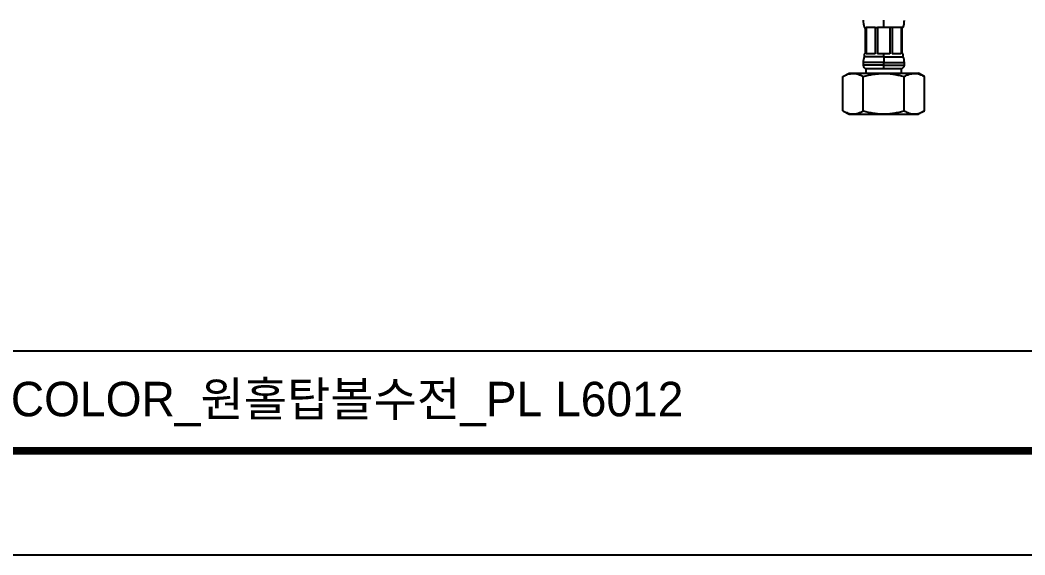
# Model space of a CAD drawing. Extents: x 0 to 1128, y 0 to 827.
# Drawn here: x 402.7 to 743.8, y 0 to 181.7 of the extents above; entities that cross this region are included whole.
import ezdxf

# ---------------------------------------------------------------- set-up
doc = ezdxf.new("R2010")
doc.units = 0
doc.header["$LTSCALE"] = 10
doc.header["$MEASUREMENT"] = 0
doc.layers.get('0').update_dxf_attribs({"linetype": 'CONTINUOUS'})
doc.layers.add('1', color=7, linetype='CONTINUOUS')
doc.styles.add('Daelim Dimension', font='')
doc.styles.get('Daelim Dimension').set_extended_font_data('나눔고딕')

msp = doc.modelspace()

# ---------------------------------------------------------------- linework, layer by layer
at = {"color": 5}
msp.add_line((18.14, 69.28), (926.74, 69.28), dxfattribs=at)
at = {"ltscale": 0.5}
msp.add_lwpolyline([(0, 0), (1128.4, 0), (1128.4, 826.8), (0, 826.8)], close=True, dxfattribs=at)
at = {"color": 5, "linetype": 'ByBlock', "lineweight": 200, "const_width": 2.6}
msp.add_lwpolyline([(18.14, 35.4), (1110.14, 35.4), (1110.14, 807.6), (18.14, 807.6)], close=True, dxfattribs=at)
at = {"layer": '1', "color": 7, "linetype": 'Continuous', "lineweight": -3}
for p, q in [((695.9, 179.19), (695.9, 181.68)), ((689.3, 179.19), (689.65, 179.19)), ((689.65, 179.19), (689.65, 170.19)), ((689.65, 179.19), (689.98, 179.19)), ((689.98, 179.19), (689.98, 170.19)), ((692.99, 179.19), (689.98, 179.19)), ((692.99, 179.19), (692.99, 170.19)), ((692.99, 179.19), (693.78, 179.19)), ((693.78, 179.19), (693.78, 170.19)), ((695.9, 179.19), (693.78, 179.19)), ((698.02, 179.19), (695.9, 179.19)), ((698.02, 179.19), (698.02, 170.19)), ((698.82, 179.19), (698.02, 179.19)), ((698.82, 179.19), (698.82, 170.19)), ((701.82, 179.19), (698.82, 179.19)), ((701.82, 179.19), (701.82, 170.19)), ((702.15, 179.19), (701.82, 179.19)), ((702.15, 170.19), (702.15, 179.19)), ((702.5, 179.19), (702.15, 179.19)), ((688.9, 167.23), (688.9, 166.39)), ((695.9, 167.23), (688.9, 167.23)), ((689.3, 170.19), (689.3, 169.19)), ((689.3, 170.19), (689.65, 170.19)), ((695.9, 169.19), (689.3, 169.19)), ((692.99, 170.19), (689.98, 170.19)), ((695.9, 170.19), (693.78, 170.19)), ((698.02, 170.19), (695.9, 170.19)), ((695.9, 169.19), (695.9, 170.19)), ((695.9, 169.19), (702.5, 169.19)), ((695.9, 169.19), (695.9, 167.23)), ((695.9, 167.23), (702.9, 167.23)), ((695.9, 166.39), (695.9, 167.23)), ((701.82, 170.19), (698.82, 170.19)), ((702.5, 170.19), (702.15, 170.19)), ((702.5, 169.19), (702.5, 170.19)), ((702.9, 166.39), (702.9, 167.23)), ((695.9, 166.39), (688.9, 166.39)), ((689.9, 165.19), (701.9, 165.19)), ((689.9, 163.69), (689.9, 165.19)), ((695.9, 166.39), (702.9, 166.39)), ((695.9, 165.19), (695.9, 166.39)), ((701.9, 163.69), (701.9, 165.19)), ((682.05, 162.49), (684.13, 163.69)), ((682.05, 150.89), (682.05, 162.49)), ((684.13, 163.69), (707.68, 163.69)), ((688.97, 150.89), (688.97, 162.49)), ((702.83, 150.89), (702.83, 162.49)), ((709.76, 162.49), (707.68, 163.69)), ((709.76, 150.89), (709.76, 162.49)), ((682.05, 150.89), (684.13, 149.69)), ((709.76, 150.89), (707.68, 149.69)), ((684.13, 149.69), (707.68, 149.69))]:
    msp.add_line(p, q, dxfattribs=at)
for centre, radius, start, end in [((696.9, 181.68), 8, 180, 198.1949), ((694.9, 181.68), 8, 341.8051, 0), ((693.9, 167.23), 5, 156.9261, 180), ((697.9, 167.23), 5, 0, 23.0739), ((690.1, 166.39), 1.2, 180, 270), ((701.7, 166.39), 1.2, 270, 0)]:
    msp.add_arc(centre, radius, start, end, dxfattribs=at)
for points in [[(682.05, 162.49), (682.61, 162.81), (683.18, 163.08), (684.04, 163.36), (684.33, 163.43), (684.92, 163.53), (685.21, 163.56), (685.58, 163.56), (685.65, 163.56), (685.76, 163.55), (685.8, 163.55), (685.87, 163.54), (686.06, 163.53), (686.24, 163.51), (686.68, 163.43), (686.97, 163.36), (687.55, 163.18), (687.83, 163.06), (688.4, 162.8), (688.69, 162.65), (688.97, 162.48)], [(688.97, 162.48), (690.1, 162.81), (691.24, 163.08), (692.97, 163.36), (693.55, 163.43), (694.71, 163.53), (695.3, 163.56), (696.04, 163.56), (696.18, 163.56), (696.4, 163.55), (696.48, 163.55), (696.63, 163.54), (697, 163.53), (697.36, 163.51), (698.24, 163.43), (698.82, 163.36), (699.98, 163.18), (700.55, 163.06), (701.7, 162.8), (702.26, 162.65), (702.83, 162.48)], [(702.83, 162.48), (703.4, 162.81), (703.97, 163.08), (704.83, 163.36), (705.12, 163.43), (705.7, 163.53), (705.99, 163.56), (706.36, 163.56), (706.43, 163.56), (706.55, 163.55), (706.58, 163.55), (706.66, 163.54), (706.84, 163.53), (707.02, 163.51), (707.46, 163.43), (707.75, 163.36), (708.33, 163.18), (708.62, 163.06), (709.19, 162.8), (709.47, 162.65), (709.76, 162.49)], [(682.05, 150.89), (682.61, 150.56), (683.18, 150.29), (684.04, 150.01), (684.33, 149.94), (684.92, 149.84), (685.21, 149.82), (685.58, 149.81), (685.65, 149.82), (685.76, 149.82), (685.8, 149.82), (685.87, 149.83), (686.06, 149.84), (686.24, 149.86), (686.68, 149.94), (686.97, 150.01), (687.55, 150.2), (687.83, 150.31), (688.4, 150.57), (688.69, 150.72), (688.97, 150.89)], [(688.97, 150.89), (690.1, 150.56), (691.24, 150.29), (692.97, 150.01), (693.55, 149.94), (694.71, 149.84), (695.3, 149.82), (696.04, 149.81), (696.18, 149.82), (696.4, 149.82), (696.48, 149.82), (696.63, 149.83), (697, 149.84), (697.36, 149.86), (698.24, 149.94), (698.82, 150.01), (699.98, 150.2), (700.55, 150.31), (701.7, 150.57), (702.26, 150.72), (702.83, 150.89)], [(702.83, 150.89), (703.4, 150.56), (703.97, 150.29), (704.83, 150.01), (705.12, 149.94), (705.7, 149.84), (705.99, 149.82), (706.36, 149.81), (706.43, 149.82), (706.55, 149.82), (706.58, 149.82), (706.66, 149.83), (706.84, 149.84), (707.02, 149.86), (707.46, 149.94), (707.75, 150.01), (708.33, 150.2), (708.62, 150.31), (709.19, 150.57), (709.47, 150.72), (709.76, 150.89)]]:
    msp.add_open_spline(points, degree=3, knots=[0, 0, 0, 0, 0.25, 0.25, 0.375, 0.375, 0.5, 0.5, 0.53125, 0.53125, 0.546875, 0.546875, 0.5625, 0.625, 0.625, 0.75, 0.75, 0.875, 0.875, 1, 1, 1, 1], dxfattribs=at)

# ---------------------------------------------------------------- texts
at = {"color": 2, "insert": (220.72, 58.8), "char_height": 11.7115, "width": 518.4179, "attachment_point": 1, "style": 'Daelim Dimension'}
msp.add_mtext('{\\fPretendard Variable SemiBold|b0|i0|c129|p2;대림바스(주)} Single lever_COLOR_원홀탑볼수전_PL L6012', dxfattribs=at)

doc.saveas('drawing.dxf')
